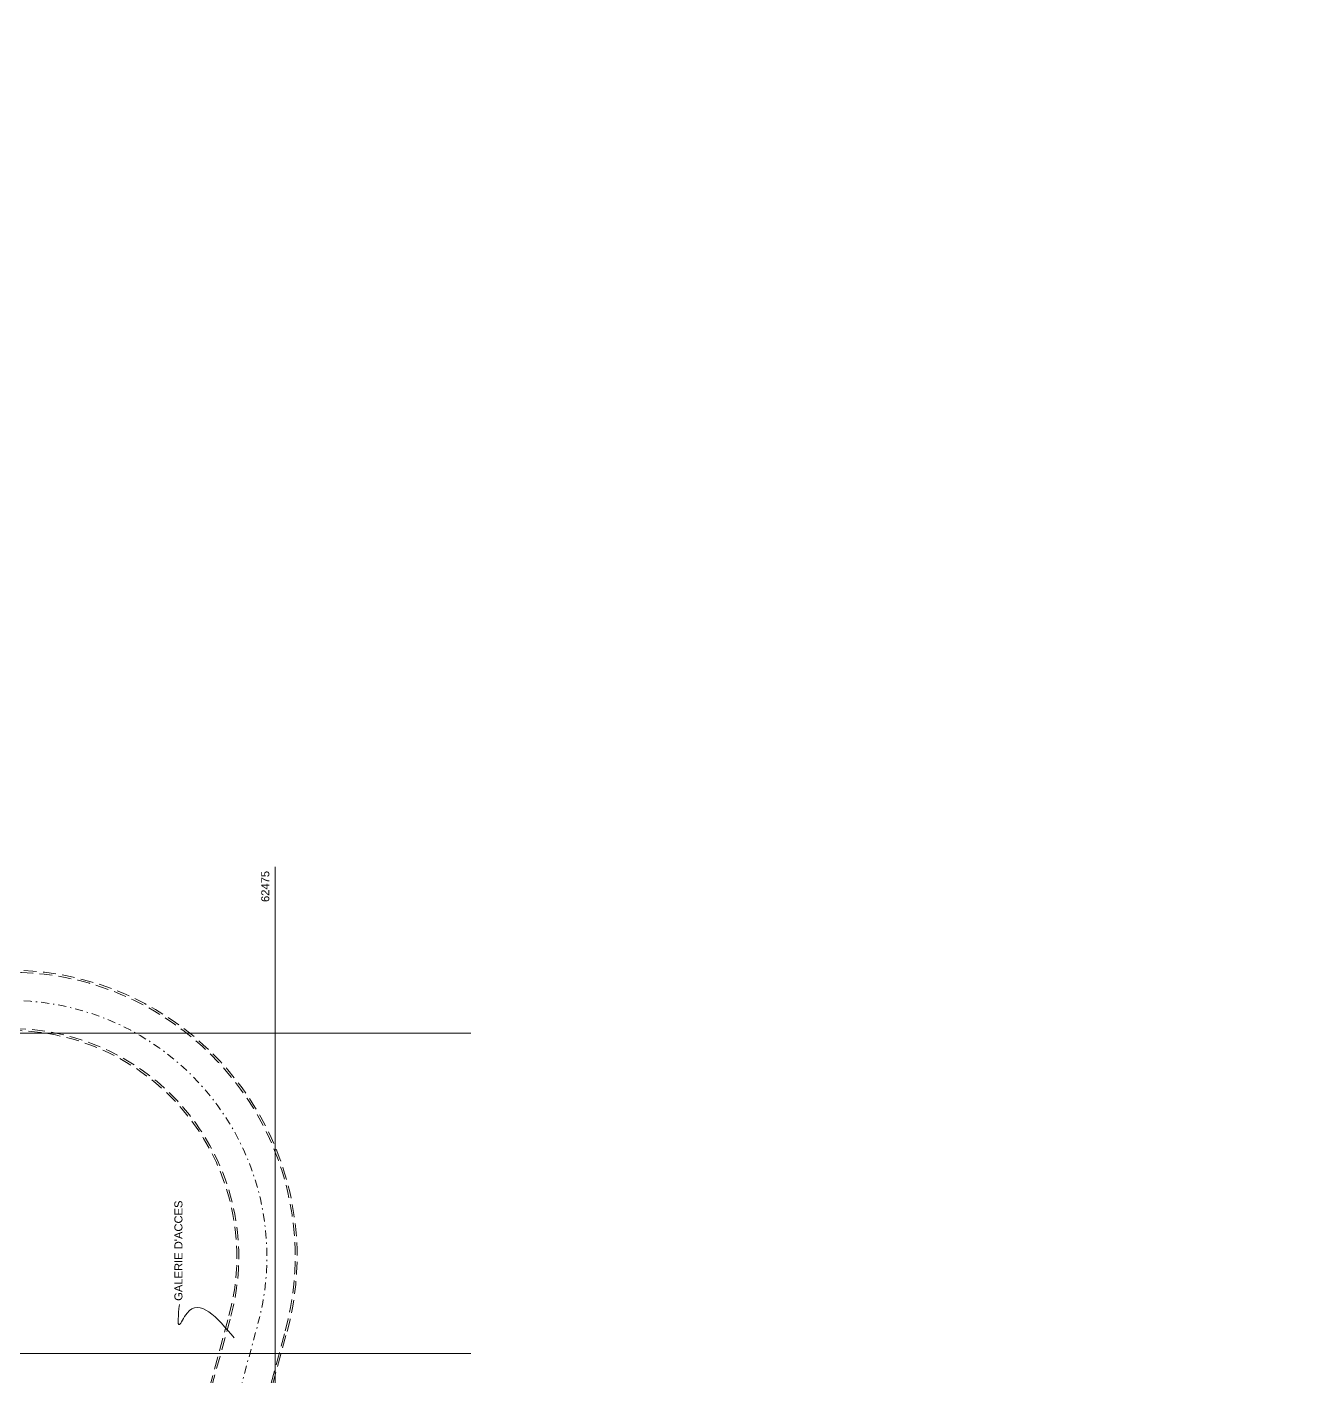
# Model space of a CAD drawing. Extents: x -3306 to 128006, y 43119 to 174431.
# Drawn here: x 62455.6 to 62556.3, y 108723.2 to 108828.6 of the extents above; entities that cross this region are included whole.
import ezdxf
from ezdxf.enums import TextEntityAlignment as Align

# ---------------------------------------------------------------- set-up
doc = ezdxf.new("R2010")
doc.units = 0
doc.header["$MEASUREMENT"] = 0
doc.linetypes.add('TRATTEGGIATA', pattern=[0.75, 0.5, -0.25])
doc.linetypes.add('TRATTOPUNTO2', pattern=[0.5, 0.25, -0.125, 0, -0.125])
for name, color, linetype in [('coordinate', 2, 'Continuous'), ('curve livello 1m', 2, 'Continuous'), ('LIN010CO', 2, 'Continuous'), ('LIN018CO', 6, 'Continuous'), ('LIN025CO', 7, 'Continuous')]:
    doc.layers.add(name, color=color, linetype=linetype)
doc.styles.add('ARIAL', font='arial.ttf')

msp = doc.modelspace()

# ---------------------------------------------------------------- linework, layer by layer
at = {"layer": 'coordinate', "linetype": 'Continuous', "lineweight": 0}
for p, q in [((62475, 108762.99), (62475, 108626.22)), ((62346.77, 108750), (62490.27, 108750)), ((62378.01, 108725), (62490.27, 108724.97))]:
    msp.add_line(p, q, dxfattribs=at)
at = {"layer": 'curve livello 1m', "lineweight": 0}
msp.add_circle((62350, 108775), 65655.95, dxfattribs=at)
at = {"layer": 'LIN010CO', "linetype": 'TRATTEGGIATA', "lineweight": 0, "ltscale": 2}
for p, q in [((62455.51, 108668.79), (62471.53, 108727.89)), ((62459.75, 108667.64), (62475.78, 108726.74))]:
    msp.add_line(p, q, dxfattribs=at)
at = {"layer": 'LIN010CO', "linetype": 'TRATTOPUNTO2', "lineweight": 0, "ltscale": 2.5}
msp.add_line((62457.41, 108667.39), (62473.65, 108727.31), dxfattribs=at)
at = {"layer": 'LIN010CO', "linetype": 'TRATTOPUNTO2', "lineweight": 0, "ltscale": 2.5, "flags": 128}
msp.add_lwpolyline([(62433.85, 108740.44), (62440.33, 108746.81, -0.76503), (62473.65, 108727.31, -0.76503)], format="xyb", dxfattribs=at)
at = {"layer": 'LIN010CO', "linetype": 'TRATTEGGIATA', "lineweight": 0, "ltscale": 2}
for radius in [22.2, 17.8]:
    msp.add_arc((62454.35, 108732.55), radius, 344.8321, 134.5004, dxfattribs=at)
at = {"layer": 'LIN018CO', "lineweight": 0}
msp.add_spline([(62467.51, 108728.79), (62467.51, 108727.23), (62468.11, 108728.13), (62471.8, 108726.19)], degree=3, dxfattribs=at)
at = {"layer": 'LIN025CO', "linetype": 'TRATTEGGIATA', "lineweight": 0, "ltscale": 2}
for p, q in [((62456.51, 108673.08), (62471.39, 108727.93)), ((62461.05, 108671.85), (62475.92, 108726.7))]:
    msp.add_line(p, q, dxfattribs=at)
for radius in [22.35, 17.65]:
    msp.add_arc((62454.35, 108732.55), radius, 344.8321, 134.5004, dxfattribs=at)

# ---------------------------------------------------------------- texts
at = {"layer": 'coordinate', "color": 1, "style": 'ARIAL'}
for s, p in [('62475', (62474.53, 108762.66)), ("GALERIE D'ACCES", (62467.75, 108736.92))]:
    msp.add_text(s, height=0.625, rotation=90, dxfattribs=at).set_placement(p, align=Align.RIGHT)

doc.saveas('drawing.dxf')
